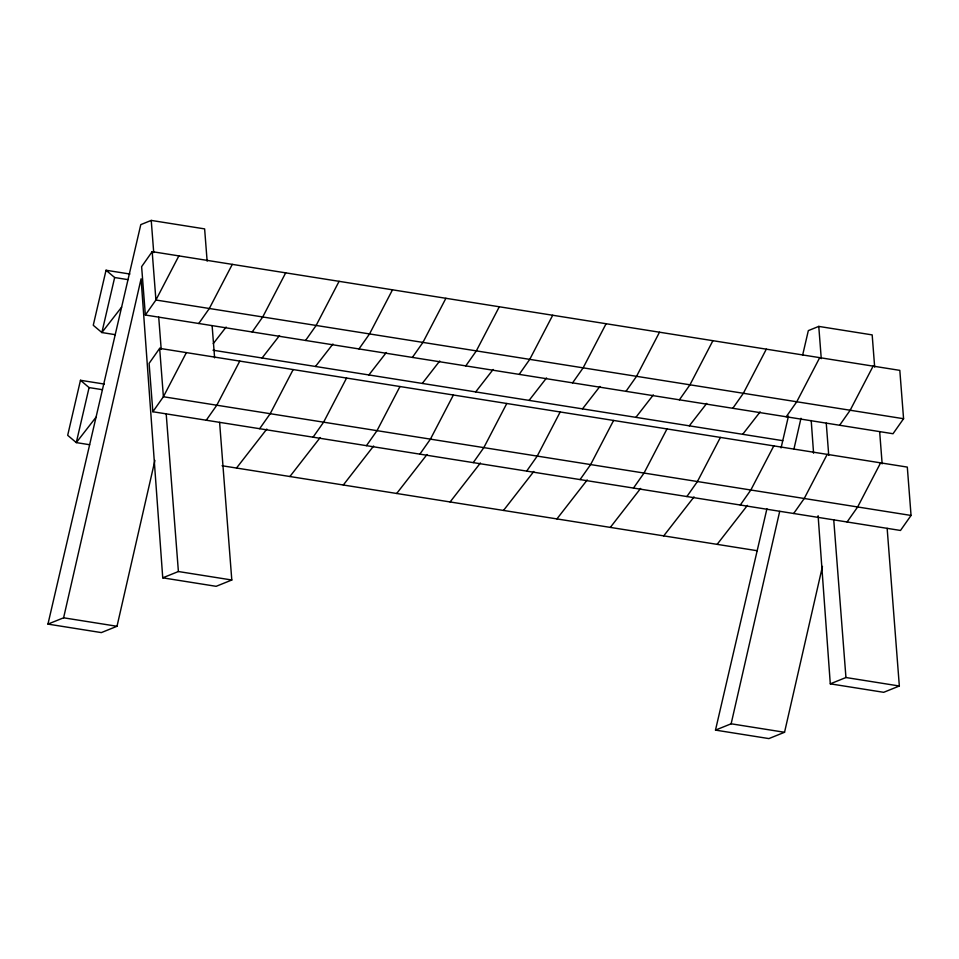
<?xml version="1.0" encoding="UTF-8"?>
<svg xmlns="http://www.w3.org/2000/svg" width="959" height="959" viewBox="0 0 959 959"><rect width="100%" height="100%" fill="white"/><g stroke="black" fill="none" stroke-linecap="round" stroke-linejoin="round"><path stroke-width="1.44" d="M207.132 261.136L204.627 228.889L151.234 220.414L140.793 224.622L47.95 624.105L63.606 617.8L141.081 278.817L162.742 577.833L216.147 586.321L231.802 580.003L219.599 422.344M47.95 624.105L101.354 632.592L117.01 626.275L154.914 460.428M766.936 508.726L715.486 730.111L731.142 723.793L779.691 511.387M793.992 448.824L800.981 418.268M715.486 730.111L768.89 738.586L784.546 732.28L822.45 566.421M104.363 384.079L80.472 380.291L67.681 435.314L76.288 442.602L89.643 444.724M129.933 274.034L106.041 270.246L93.263 325.269L101.87 332.545L115.212 334.667M80.472 380.291L89.079 387.58L76.288 442.602L96.032 417.201M106.041 270.246L114.648 277.523L101.87 332.545L121.613 307.156M781.07 447.913L788.478 416.05M802.611 355.238L808.329 330.615L818.77 326.408L872.175 334.895L874.668 367.129M178.877 255.885L155.921 300.011L145.36 315.02L893.009 433.732L903.57 418.723L899.818 370.366L152.181 251.654L141.62 266.662L145.36 315.02M186.37 352.612L163.402 396.738L152.853 411.747L900.489 530.459L911.05 515.451L907.31 467.093L159.662 348.369L149.101 363.377L152.853 411.747M232.282 264.372L209.326 308.486L198.765 323.495M239.774 361.087L216.806 405.213L206.257 420.222M285.686 272.847L262.73 316.973L252.169 331.982M293.166 369.575L270.21 413.689L259.649 428.697M339.09 281.323L316.134 325.449L305.573 340.457M346.571 378.05L323.615 422.176L313.054 437.184M392.495 289.81L369.539 333.924L358.978 348.932M399.975 386.525L377.019 430.651L366.458 445.659M445.899 298.285L422.931 342.411L412.382 357.419M453.379 395.012L430.423 439.138L419.862 454.146M499.303 306.772L476.335 350.886L465.786 365.894M506.784 403.487L483.827 447.613L473.267 462.622M552.708 315.247L529.74 359.373L519.191 374.382M560.188 411.974L537.232 456.088L526.671 471.097M606.1 323.722L583.144 367.848L572.583 382.857M613.592 420.45L590.636 464.576L580.075 479.584M659.504 332.21L636.548 376.324L625.987 391.332M666.996 428.925L644.04 473.051L633.479 488.059M712.909 340.685L689.953 384.811L679.392 399.819M720.401 437.412L697.433 481.526L686.884 496.546M766.313 349.172L743.357 393.286L732.796 408.294M773.805 445.887L750.837 490.013L740.288 505.021M819.717 357.647L796.761 401.773L786.2 416.781M827.197 454.374L804.241 498.488L793.68 513.497M873.122 366.122L850.165 410.248L839.604 425.257M880.602 462.849L857.646 506.975L847.085 521.984M213.27 343.61L226.12 327.067M262.071 357.995L279.525 335.554M236.501 468.04L266.806 429.069M315.475 366.47L332.929 344.029M289.906 476.515L320.21 437.544M368.879 374.945L386.333 352.504M343.31 485.002L373.614 446.019M422.284 383.432L439.737 360.992M396.702 493.477L427.019 454.506M475.688 391.907L493.142 369.467M450.107 501.953L480.423 462.981M529.092 400.394L546.534 377.954M503.511 510.44L533.815 471.468M582.497 408.87L599.938 386.429M556.915 518.915L587.22 479.944M635.901 417.345L653.343 394.904M610.32 527.402L640.624 488.419M689.305 425.832L706.747 403.391M663.724 535.877L694.028 496.906M742.698 434.307L760.151 411.867M717.128 544.352L747.433 505.381M162.742 577.833L178.398 571.528L231.802 580.003M818.111 515.726L830.29 683.839L845.946 677.522L899.338 686.009L887.147 528.337M899.338 686.009L883.695 692.314L830.29 683.839M114.648 277.523L128.003 279.644M903.57 418.723L155.921 300.011L152.181 251.654M213.006 350.203L782.76 440.672M911.05 515.451L163.402 396.738L159.662 348.369M89.079 387.58L102.433 389.69M222.068 465.75L757.178 550.718M63.606 617.8L117.01 626.275M731.142 723.793L784.546 732.28M879.655 431.622L882.148 463.856M818.77 326.408L821.264 358.654M826.25 423.135L828.744 455.381M833.743 519.862L845.946 677.522M212.119 325.616L214.612 357.863M151.234 220.414L153.728 252.661M158.715 317.141L161.208 349.376M166.195 413.856L178.398 571.528M811.206 420.522L813.58 453.247"/></g></svg>
